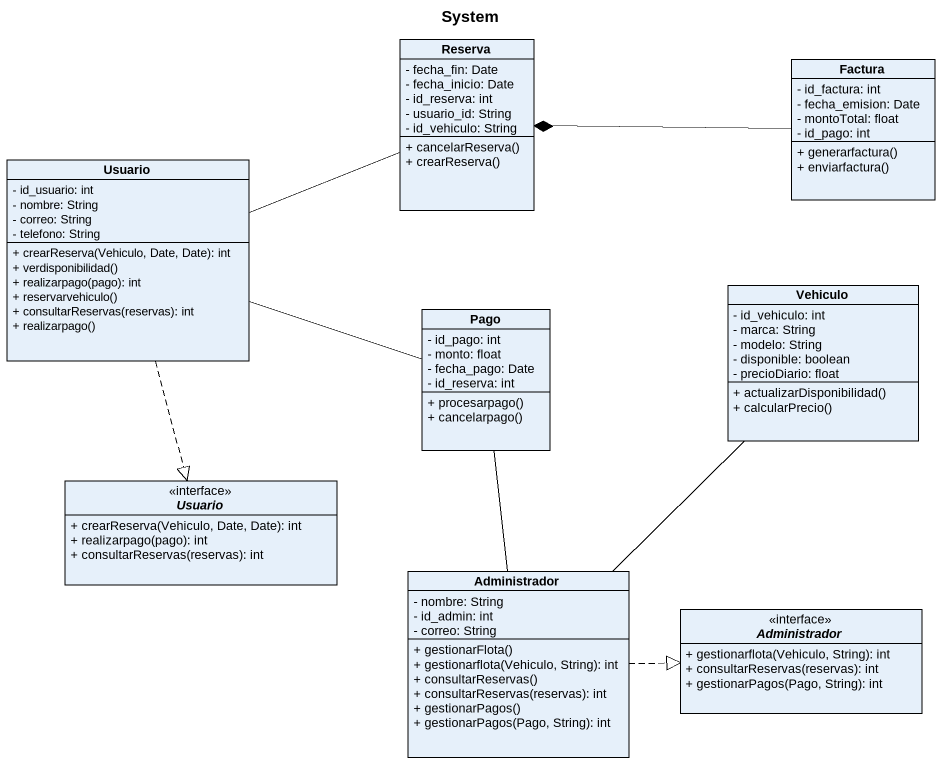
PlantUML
@startuml
title System
hide circle
hide empty members
skinparam classAttributeIconSize 0
class Reserva {
  - fecha_fin: Date
  - fecha_inicio: Date
  - id_reserva: int
  - usuario_id: String
  - id_vehiculo: String
  + cancelarReserva()
  + crearReserva()
}
class Factura {
  - id_factura: int
  - fecha_emision: Date
  - montoTotal: float
  - id_pago: int
  + generarfactura()
  + enviarfactura()
}
class Usuario {
  - id_usuario: int
  - nombre: String
  - correo: String
  - telefono: String
  + crearReserva(Vehiculo, Date, Date): int
  + verdisponibilidad()
  + realizarpago(pago): int
  + reservarvehiculo()
  + consultarReservas(reservas): int
  + realizarpago()
}
class Pago {
  - id_pago: int
  - monto: float
  - fecha_pago: Date
  - id_reserva: int
  + procesarpago()
  + cancelarpago()
}
class Vehiculo {
  - id_vehiculo: int
  - marca: String
  - modelo: String
  - disponible: boolean
  - precioDiario: float
  + actualizarDisponibilidad()
  + calcularPrecio()
}
interface "Usuario" as Usuario_2 <<interface>> {
  + crearReserva(Vehiculo, Date, Date): int
  + realizarpago(pago): int
  + consultarReservas(reservas): int
}
class Administrador {
  - nombre: String
  - id_admin: int
  - correo: String
  + gestionarFlota()
  + gestionarflota(Vehiculo, String): int
  + consultarReservas()
  + consultarReservas(reservas): int
  + gestionarPagos()
  + gestionarPagos(Pago, String): int
}
interface "Administrador" as Administrador_2 <<interface>> {
  + gestionarflota(Vehiculo, String): int
  + consultarReservas(reservas): int
  + gestionarPagos(Pago, String): int
}
Factura -left-* Reserva
Usuario -right- Reserva
Usuario -right- Pago
Usuario ..|> Usuario_2
Vehiculo -- Administrador
Administrador -up- Pago
Administrador .right.|> Administrador_2
@enduml
